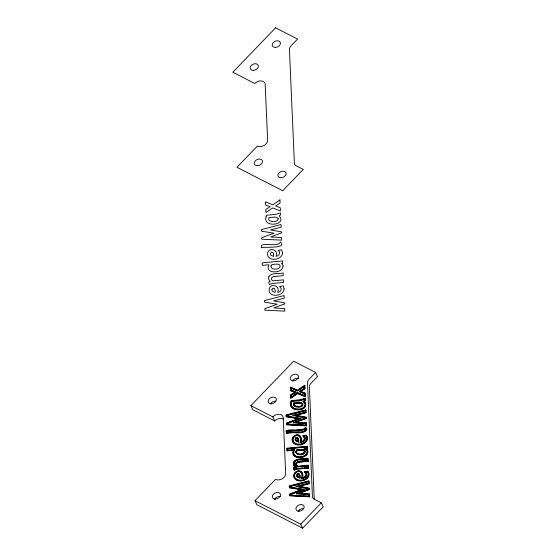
<?xml version="1.0" encoding="UTF-8"?>
<svg xmlns="http://www.w3.org/2000/svg" width="556" height="556" viewBox="0 0 556 556"><rect width="100%" height="100%" fill="white"/><g stroke="black" fill="none" stroke-linecap="round" stroke-linejoin="round"><path stroke-width="0.83" d="M291.504 404.928L291.733 401.015L300.08 400.25L304.709 398.993L304.855 400.494L303.173 401.675L304.709 400.188L304.709 398.993M295.243 439.956L295.82 437.968L296.821 437.669L297.974 438.309M295.848 439.782L296.202 438.281L297.439 438.649M296.814 475.971L297.39 473.976L298.391 473.677L299.545 474.324M305.216 404.323C304.598 410.008 295.472 410.356 292.143 406.922M307.266 451.521C306.968 456.629 299.927 457.512 296.07 456.205A7.165 5.046 -24.9 0 1 293.658 453.703L293.651 451.277L294.506 449.575L287.66 450.2L287.591 448.643L306.794 446.767L307.002 448.692L306.794 446.767M306.78 439.574L306.836 438.656M295.813 452.042L296.431 450.568M294.2 464.851C292.505 457.72 303.833 459.798 307.315 458.846L307.392 460.577C304.91 460.118 290.253 461.181 297.502 466.686L307.76 466.039L297.502 466.686M299.788 461.598C296.313 460.771 293.971 465.664 297.641 466.991M294.075 463.975C294.52 457.81 303.882 460.535 307.461 459.152M296.647 440.922L296.056 440.373C295.125 439.462 295.994 436.766 297.293 438.343L297.94 441.429L297.71 439.212M298.301 441.756L295.354 440.38L296.195 441.325L298.447 442.062L298.496 440.241M298.447 442.062L298.301 438.983M299.503 477.437L298.864 474.358C296.459 472.461 297.05 478.084 299.503 477.437L299.274 475.22M299.872 477.771L296.925 476.395L297.759 477.34L300.011 478.077L299.865 474.998M300.011 478.077L300.011 475.304L298.69 473.455L297.752 473.434L296.897 474.129L297.064 476.7M305.084 438.065C305.174 440.72 302.401 442.041 300.115 442.263L300.261 442.569C302.895 442.493 306.217 440.234 304.91 437.287M306.648 474.073C306.738 476.735 303.972 478.056 301.686 478.278L301.825 478.584C304.466 478.501 307.781 476.249 306.481 473.302M301.588 405.713L302.214 405.678L302.582 404.608C301.331 401.515 296.591 403.663 294.242 403.336L294.117 404.219A3.433 2.419 -24.9 0 0 295.229 405.838C297.377 406.471 301.734 407.075 302.436 404.302M293.721 402.912L293.651 404.657A4.059 2.856 -24.9 0 0 294.958 406.575C306.363 409.563 305.084 399.132 293.721 402.912L293.512 404.351A4.059 2.856 -24.9 0 0 294.819 406.269C297.321 407.173 303.277 407.465 302.909 403.642M294.242 403.336L294.263 404.518A3.433 2.419 -24.9 0 0 295.375 406.144M306.655 428.398L306.898 429.267C303.368 435.73 292.06 430.976 286.451 433.541L286.201 430.678C291.511 428.252 301.567 432.533 305.418 427.418L306.794 428.704M303.937 429.42L305.147 428.752L305.418 427.418M296.709 452.911C298.732 454.759 302.61 454.238 304.334 452.25L304.389 451.062M301.991 454.043L304.473 452.556C305.147 448.574 299.072 450.284 296.967 450.311C295.542 451.291 296.577 453.606 298.009 454.023M295.813 452.556C297.557 455.691 302.992 454.801 304.91 452.299L305.07 451.34M305.119 451.125C303.673 448.136 299.295 450.04 296.807 449.853C292.553 454.599 303.069 456.865 305.049 452.605L304.98 450.819M306.293 429.392L305.758 428.21L304.737 429.239L302.096 429.864L286.826 431.102L286.896 432.714C290.906 429.892 304.292 435.091 306.071 428.648M286.312 433.235C291.914 430.678 303.222 435.424 306.759 428.961M304.883 402.12L303.965 401.293L305.286 400.244L305.286 398.277L300.143 399.778L291.254 400.591C285.381 412.031 309.164 413.129 305.313 402.474M304.111 401.599L305.425 400.542L305.286 398.277M291.733 401.015L291.365 404.622L291.733 406.186M300.115 442.263L300.532 438.364M300.261 442.569L300.803 439.72L300.247 437.447M304.459 439.636L302.937 441.346L301.005 441.957L301.13 438.163M301.005 441.957L301.401 439.581L300.824 437.183M301.686 478.278L302.103 474.372M301.825 478.584L302.144 477.409M306.029 475.651L304.5 477.354L302.575 477.965L302.693 474.178M302.575 477.965L302.971 475.595L302.388 473.198M298.44 439.289L297.835 438.01L296.188 437.419L295.139 438.781L295.5 440.686M299.003 474.657L297.766 474.289L297.62 476.388M308.344 475.582L307.037 478L304.188 479.752M307.628 449.109L306.134 448.921L307.628 449.109L307.378 446.239L286.965 448.233L287.07 450.728L293.644 450.124L292.845 452.584L293.068 453.932A7.784 5.484 -24.9 0 0 295.688 456.643C300.08 458.332 308.684 456.587 307.732 450.478M293.644 450.124L292.984 452.89L293.207 454.238A7.784 5.484 -24.9 0 0 295.827 456.949C300.622 460.014 312.354 454.217 306.134 448.921M294.506 449.575L293.589 452.765L293.797 454.009A7.165 5.046 -24.9 0 0 296.209 456.504M296.244 463.336L297.884 462.029L308.163 461.292L298.023 462.328L296.39 463.635A4.17 2.94 -24.9 0 0 296.744 465.594L297.933 466.491L296.605 465.289A4.17 2.94 -24.9 0 1 296.244 463.336L296.39 463.635M306.53 440.421L304.674 442.673L301.331 444.112M300.865 441.652C304.056 441.742 305.863 437.377 302.846 435.737L306.391 435.195C311.27 442.847 297.613 448.442 293.158 442.541C288.807 437.204 298.523 431.122 300.963 437.489M302.429 477.66C304.445 477.5 306.62 475.727 305.897 473.545M286.826 431.102L286.965 431.407C292.79 429.579 300.9 432.498 305.897 428.516L305.758 428.21M302.193 431.81L305.056 431.136L306.022 429.788M283.685 419.21A6.304 4.441 -24.9 0 0 274.713 420.948L252.751 409.689L250.867 405.637L293.658 361.205L315.62 372.457L317.504 376.516L310.992 383.279A6.304 4.441 -24.9 0 0 309.372 386.955L314.279 499.587M315.62 372.457L309.108 379.227A6.304 4.441 -25 0 0 307.489 382.896L312.43 496.397A6.304 4.441 -25 0 0 314.335 499.239L321.298 502.812L323.182 506.87L302.638 528.2L256.893 504.758L255.009 500.699L275.554 479.369A6.304 4.441 -24.8 0 0 282.156 478.813A6.304 4.441 -24.8 0 0 285.673 473.677L283.233 417.716A6.304 4.441 -24.9 0 0 279.334 414.338A6.304 4.441 -24.9 0 0 272.829 416.889M302.638 528.2L300.754 524.141L321.298 502.812M304.34 451.02L302.262 450.27L297.112 450.617L296.459 451.486L296.543 452.626M294.395 435.876L292.595 438.378L292.637 441.381M300.462 391.257L305.063 393.134L305.341 396.609L297.62 393.592L290.871 398.145L290.739 395.142L295.034 392.362L290.552 390.743L290.267 387.191L297.634 390.159L304.723 385.245L305.001 388.693L300.601 391.563L304.855 388.387L304.723 385.245M290.267 387.191L297.773 390.465L304.862 385.551M291.413 396.574L291.351 395.274L296.133 392.182L291.142 390.375L290.913 388.046L297.592 390.736L304.153 386.184L304.382 388.554L299.538 391.723L304.243 388.248L304.153 386.184M290.913 388.046L297.731 391.042L304.292 386.489M291.441 397.22L297.529 392.717L304.702 395.768L297.529 392.717M292.129 396.755L297.668 393.022M290.871 398.145L297.481 393.287L305.341 396.609M290.732 397.846L290.6 394.836L295.034 392.362M291.295 396.914L291.212 394.975L296.133 392.182M295.667 460.368L293.665 462.557L293.936 465.893M296.689 471.509L294.437 473.656L294.207 477.395M303.764 456.316C307.781 455.691 309.004 449.102 304.146 448.636L306.544 449.964L307.28 451.013M304.438 467.999L307.829 467.686L297.516 468.319L294.59 469.181L296.793 468.784M294.138 469.848L297.46 468.798L308.455 468.103L297.599 469.104L294.277 470.147L293.422 467.464L295.166 467.151M305.432 398.582L302.214 399.667M304.855 399.291L300.219 400.556L291.872 401.321M294.138 467.665L296.216 467.221L294.138 467.665L294.736 469.479M293.214 422.65L305.772 423.352L305.981 425.264L305.911 423.658L293.214 422.65L305.793 417.653L292.984 415.353L305.807 417.931M293.353 422.956L306.425 418.175L306.384 417.236L295.264 415.242L306.523 417.542L306.565 418.48L295.458 422.282L306.363 422.894L306.613 425.785L286.688 424.847L286.479 423.04L298.892 418.557L286.618 423.338L286.688 424.847M303.117 495.966L309.073 496.251L309.004 494.645L296.306 493.631L308.886 488.641L296.07 486.34L309.025 488.939L299.594 492.755M296.445 493.937L298.016 493.346M298.69 493.568L309.518 489.162L309.477 488.224L298.35 486.229L308.823 488.383M299.475 493.276L309.657 489.461L309.477 488.224M287.271 424.381L287.098 423.29L300.796 418.341L287.237 423.589L287.271 424.381L291.525 424.582M289.773 495.827L289.572 494.02L301.984 489.537L289.711 494.326L289.773 495.827L309.706 496.765L309.449 493.881L298.551 493.269M290.19 494.27L304.028 489.627L290.329 494.576L290.364 495.368L290.329 494.576M301.116 408.959C303.632 408.604 306.259 406.179 305.077 403.482M298.19 418.724L286.333 416.833L286.125 414.984L305.793 409.883L306.05 412.844L295.403 415.547M287.091 415.075L305.932 410.189M300.935 418.647L286.924 416.409L286.75 415.283L305.216 410.502L305.432 412.538L293.123 415.659M286.924 416.409L286.889 415.589L305.355 410.808M302.123 489.843L289.426 487.814L289.217 485.965L308.886 480.87L309.143 483.831L298.496 486.528M289.426 487.814L289.356 486.271L307.385 481.6M289.836 486.271L290.017 487.39L289.836 486.271L308.302 481.482L308.517 483.518L308.302 481.482M289.982 486.576L308.448 481.788M292.984 415.353L305.286 412.232L305.216 410.502M295.264 415.242L305.911 412.545L305.793 409.883M296.07 486.34L308.378 483.22M296.216 486.646L307.697 483.727M298.35 486.229L308.997 483.525L308.886 480.87M300.768 456.983L302.652 456.643M300.282 400.077L301.387 399.889M297.474 459.722L300.831 459.305M305.119 435.716L306.391 435.195M304.632 436.814L303.923 435.821L305.953 435.73L306.585 437.044M304.069 436.119L305.953 435.73M305.133 472.496L304.417 471.752L307.961 471.21C312.84 478.862 299.184 484.45 294.722 478.556C290.371 473.219 300.094 467.13 302.534 473.503M304.556 472.051L307.961 471.21M306.203 472.829L305.494 471.829L307.517 471.745L308.149 473.059M305.633 472.134L307.517 471.745M295.959 435.23L298.148 435.119L300.49 436.648M297.529 471.245L299.719 471.134M301.477 429.767L296.459 430.191M287.959 448.456L291.358 448.122M293.061 447.955L296.459 447.622M299.01 447.372L302.415 447.038M304.118 446.871L307.517 446.537M287.591 448.643L306.933 447.066M308.163 461.292L307.899 458.318C303.986 458.547 289.057 458.109 294.458 466.588M303.235 459.075L307.239 458.7M297.794 466.192L308.205 465.212L308.455 468.103M300.337 466.269L303.541 465.97M305.14 465.817L308.344 465.518M293.012 400.744L297.856 400.299M300.414 449.839L296.807 449.853M302.374 461.355L306.676 460.959M298.502 468.548L302.742 468.159M304.146 448.636L306.863 448.386M304.285 448.935L306.321 448.755M287.66 450.2L289.509 450.346M291.226 450.193L294.645 449.88M287.07 450.728L293.783 450.429M296.98 402.94L300.164 402.808L302.693 403.524M294.388 403.642L299.969 403.288L302.478 404.233M299.628 406.547L296.237 406.443M289.711 430.719L294.77 430.323M287.869 432.957L292.852 432.582M295.34 432.394L299.496 432.082M299.232 409.292L295.889 409.181M299.656 444.404L296.751 444.237M299.698 480.453L301.22 480.419M287.132 424.075L305.842 424.958M295.778 424.784L303.43 425.145M286.542 424.541L306.613 425.785M290.225 495.062L309.073 496.251M291.212 495.403L298.016 495.73M289.634 495.528L309.706 496.765M295.597 422.588L301.47 422.914M304.827 423.102L306.502 423.199M302.047 493.756L307.913 494.089M296.306 493.631L309.004 494.645M298.836 454.245L299.781 454.322M286.785 416.103L300.796 418.341M286.194 416.527L298.892 418.557M289.878 487.091L303.889 489.329M290.844 487.522L304.028 489.627M289.287 487.508L301.984 489.537M302.478 449.783L304.876 450.687M297.794 441.123L296.056 440.373M299.364 477.138L297.481 476.082M290.996 390.069L295.994 391.883M290.406 390.437L294.888 392.056M298.322 480.245L296.035 479.119L295.139 477.945M305.557 427.724L306.537 428.259M300.601 391.563L305.202 393.44M299.392 391.424L304.473 393.488L304.702 395.768M299.538 391.723L304.612 393.794M306.28 449.227L307.537 450.075M250.867 405.637L272.829 416.889L274.713 420.948M255.009 500.699L300.754 524.141M294.409 408.736L292.289 407.228L291.587 405.88M295.507 443.778C288.321 440.595 297.022 430.511 300.386 437.746M295.889 478.813C300.15 482.122 309.803 479.14 308.01 472.753M300.629 471.425L302.061 472.656M303.965 401.293L305.452 402.773M303.034 401.369L304.25 402.19L305.216 403.788M303.173 401.675L304.896 403.079M304.417 471.752L305.654 473.135M296.077 466.915L294.36 465.302M296.216 467.221L294.972 466.234L294.061 464.545M294.319 466.282L295.027 466.845M291.608 407.249C295.319 411.35 306.558 410.168 305.668 403.26M299.948 436.967C297.335 433.395 291.365 437.092 293.227 441.158M301.512 472.975C298.906 469.41 292.936 473.107 294.798 477.173M293.568 441.93C297.251 446.663 308.344 443.479 306.439 436.745M293.012 442.235C297.057 447.399 309.032 443.806 307.03 436.516M294.583 478.25C298.621 483.414 310.602 479.814 308.601 472.53M303.923 435.821L305.056 437.593M305.494 471.829L306.62 473.608M301.957 473.761C299.795 467.937 291.247 473.51 295.278 478.25M305.515 472.829L306.182 474.518M291.254 400.591L291.142 406.422M302.846 435.737L304.618 438.51M286.125 414.984L286.333 416.833M286.201 430.678L286.451 433.541M286.896 432.714L286.965 431.407M286.965 448.233L287.216 451.027M293.422 467.464L294.277 470.147M301.811 473.455L302.367 475.727M305.063 393.134L305.202 396.31M306.363 422.894L306.474 425.479M307.378 446.239L307.489 448.803M307.899 458.318L308.017 460.987M308.205 465.212L308.316 467.798M309.449 493.881L309.56 496.466M304.473 393.488L304.556 395.469M307.315 458.846L307.392 460.577M307.621 465.733L307.69 467.381M308.865 494.34L308.934 495.945M291.052 388.352L291.142 390.375M290.406 387.497L290.51 389.93M287.73 448.942L287.8 450.506M270.362 404.031A4.33 3.051 -24.9 0 1 275.79 401.203M292.449 381.103A4.33 3.058 -25 0 1 298.509 378.393M274.518 499.357A4.33 3.051 -24.9 0 1 280.578 496.647M298.127 511.457A4.33 3.051 -24.8 0 1 303.548 508.622M266.053 216.993C262.668 228.328 287.577 224.944 279.195 215.95L280.509 214.894L280.516 212.934L275.366 214.435L266.484 215.248L266.053 216.993M270.369 253.439L270.584 255.037L273.531 256.413L273.726 254.898L273.059 252.66L271.411 252.076L270.369 253.439M271.933 289.447L272.155 291.052L275.102 292.428L275.289 290.913L274.629 288.675L272.982 288.091L271.933 289.447M283.101 266.032C282.789 271.613 275.178 272.774 270.911 271.3A7.784 5.484 -24.9 0 1 268.298 268.59L268.068 267.241L268.875 264.781L262.3 265.379L262.189 262.891L282.601 260.896L282.712 263.461L281.364 263.579L282.622 264.427L283.101 266.032M282.524 252.869C282.378 260.84 265.893 262.015 267.679 252.73C269.451 246.461 279.258 250.311 276.089 256.309C279.286 256.399 281.086 252.035 278.076 250.395L281.621 249.852L282.524 252.869M284.095 288.877C283.949 296.855 267.457 298.03 269.25 288.745C271.015 282.469 280.822 286.319 277.659 292.317C280.856 292.414 282.656 288.043 279.64 286.403L283.192 285.867L284.095 288.877M270.953 265.865C270.779 270.487 278.264 269.806 280.134 266.956C281.023 262.654 274.247 264.475 272.037 264.51L270.953 265.865M268.75 276.909L268.701 279.418L270.251 281.503L268.652 282.121L269.361 284.498L272.683 283.456L283.539 282.455L283.428 279.87L273.017 280.849L271.828 279.946A4.17 2.94 -24.9 0 1 271.474 277.986L273.107 276.68L283.247 275.644L283.129 272.975C278.848 274.386 271.377 271.933 268.75 276.909M278.271 218.814C277.604 222.178 272.593 221.74 270.049 220.927A4.059 2.856 -24.9 0 1 268.736 219.008L268.944 217.57C271.585 217.917 276.693 215.596 278.271 218.814M280.641 242.075C276.798 247.191 266.734 242.902 261.431 245.335L261.542 247.893C261.028 246.266 287.438 249.352 280.641 242.075M275.602 27.8L232.818 72.231L254.78 83.49A6.304 4.441 -24.9 0 1 261.285 80.94A6.304 4.441 -24.9 0 1 265.184 84.317L267.624 140.272A6.304 4.441 -24.9 0 1 264.1 145.415A6.304 4.441 -24.9 0 1 257.504 145.964L236.96 167.3L282.705 190.743L303.249 169.406L296.285 165.841A6.304 4.441 -24.9 0 1 294.381 162.998L289.433 49.498A6.304 4.441 -24.9 0 1 291.052 45.821L297.571 39.059L275.602 27.8M279.946 199.903L272.857 204.816L265.497 201.849L265.636 205.095L270.119 206.714L265.824 209.494L265.956 212.496L272.711 207.944L280.433 210.967L280.293 207.791L275.693 205.915L280.085 203.044L279.946 199.903M281.656 232.832L270.689 236.939L281.586 237.551L281.697 240.136L261.772 239.198L261.709 237.69L274.122 233.214L261.424 231.185L261.355 229.635L281.023 224.541L281.134 227.195L270.487 229.899L281.614 231.894L281.656 232.832M284.741 303.812L273.781 307.92L284.679 308.538L284.79 311.124L264.865 310.178L264.795 308.677L277.215 304.195L264.51 302.165L264.447 300.622L284.109 295.528L284.227 298.183L273.58 300.879L284.707 302.881L284.741 303.812M253.3 70.341A4.33 3.051 -24.8 0 0 258.186 65.26A4.33 3.051 -24.8 0 0 251.208 65.483A4.33 3.051 -24.8 0 0 253.3 70.341M257.449 165.66A4.33 3.051 -24.9 0 0 262.342 160.58A4.33 3.051 -24.9 0 0 255.364 160.802A4.33 3.051 -24.9 0 0 257.449 165.66M275.38 47.406A4.33 3.058 -24.9 0 0 280.273 42.325A4.33 3.058 -24.9 0 0 273.295 42.548A4.33 3.058 -24.9 0 0 275.38 47.406M281.058 177.76A4.33 3.051 -24.9 0 0 285.951 172.68A4.33 3.051 -24.9 0 0 278.973 172.902A4.33 3.051 -24.9 0 0 281.058 177.76M275.498 499.066A4.33 3.051 -24.9 0 0 280.391 493.985A4.33 3.051 -24.9 0 0 273.42 494.201A4.33 3.051 -24.9 0 0 275.498 499.066M299.107 511.166A4.33 3.051 -24.9 0 0 304 506.085A4.33 3.051 -24.9 0 0 297.029 506.301A4.33 3.051 -24.9 0 0 299.107 511.166M271.349 403.746A4.33 3.051 -24.9 0 0 276.242 398.659A4.33 3.051 -24.9 0 0 269.264 398.881A4.33 3.051 -24.9 0 0 271.349 403.746M293.429 380.811A4.33 3.051 -24.9 0 0 298.322 375.731A4.33 3.051 -24.9 0 0 291.344 375.946A4.33 3.051 -24.9 0 0 293.429 380.811"/></g></svg>
